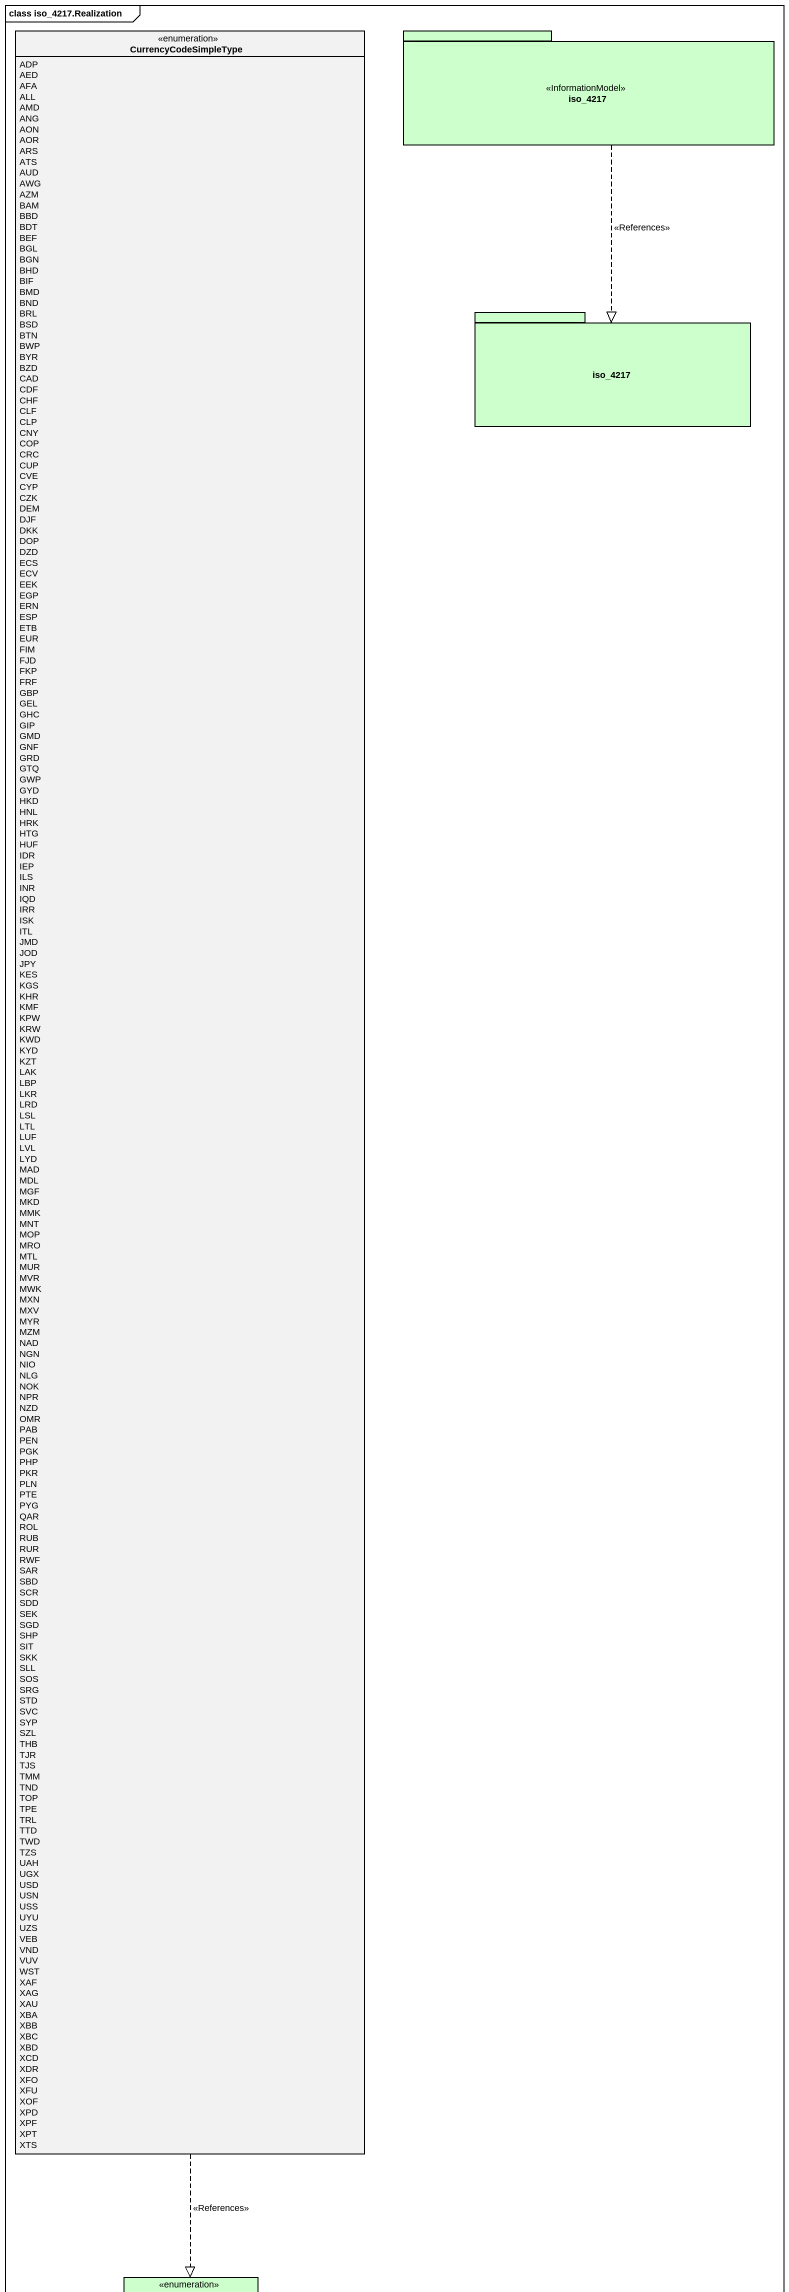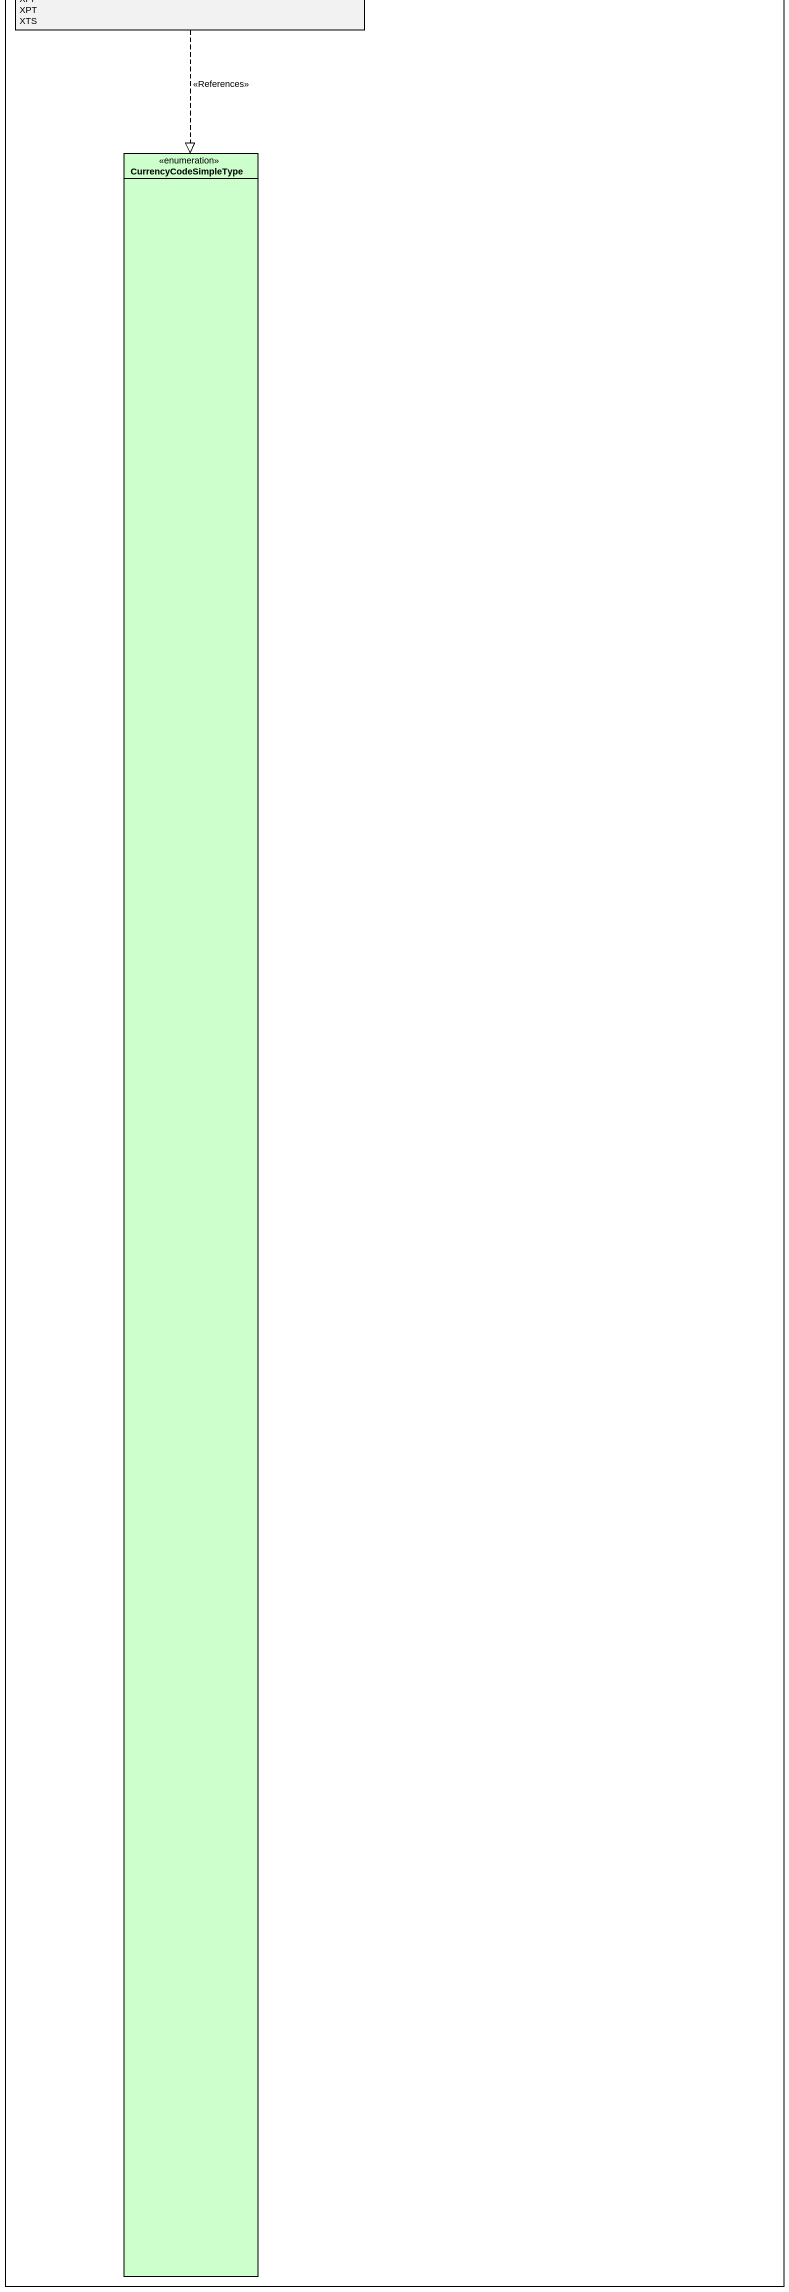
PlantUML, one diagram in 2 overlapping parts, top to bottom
@startuml
mainframe class iso_4217.Realization
hide circle
hide empty members
enum CurrencyCodeSimpleType {
  ADP
  AED
  AFA
  ALL
  AMD
  ANG
  AON
  AOR
  ARS
  ATS
  AUD
  AWG
  AZM
  BAM
  BBD
  BDT
  BEF
  BGL
  BGN
  BHD
  BIF
  BMD
  BND
  BRL
  BSD
  BTN
  BWP
  BYR
  BZD
  CAD
  CDF
  CHF
  CLF
  CLP
  CNY
  COP
  CRC
  CUP
  CVE
  CYP
  CZK
  DEM
  DJF
  DKK
  DOP
  DZD
  ECS
  ECV
  EEK
  EGP
  ERN
  ESP
  ETB
  EUR
  FIM
  FJD
  FKP
  FRF
  GBP
  GEL
  GHC
  GIP
  GMD
  GNF
  GRD
  GTQ
  GWP
  GYD
  HKD
  HNL
  HRK
  HTG
  HUF
  IDR
  IEP
  ILS
  INR
  IQD
  IRR
  ISK
  ITL
  JMD
  JOD
  JPY
  KES
  KGS
  KHR
  KMF
  KPW
  KRW
  KWD
  KYD
  KZT
  LAK
  LBP
  LKR
  LRD
  LSL
  LTL
  LUF
  LVL
  LYD
  MAD
  MDL
  MGF
  MKD
  MMK
  MNT
  MOP
  MRO
  MTL
  MUR
  MVR
  MWK
  MXN
  MXV
  MYR
  MZM
  NAD
  NGN
  NIO
  NLG
  NOK
  NPR
  NZD
  OMR
  PAB
  PEN
  PGK
  PHP
  PKR
  PLN
  PTE
  PYG
  QAR
  ROL
  RUB
  RUR
  RWF
  SAR
  SBD
  SCR
  SDD
  SEK
  SGD
  SHP
  SIT
  SKK
  SLL
  SOS
  SRG
  STD
  SVC
  SYP
  SZL
  THB
  TJR
  TJS
  TMM
  TND
  TOP
  TPE
  TRL
  TTD
  TWD
  TZS
  UAH
  UGX
  USD
  USN
  USS
  UYU
  UZS
  VEB
  VND
  VUV
  WST
  XAF
  XAG
  XAU
  XBA
  XBB
  XBC
  XBD
  XCD
  XDR
  XFO
  XFU
  XOF
  XPD
  XPF
  XPT
  XTS
}
package iso_4217 <<InformationModel>> #CCFFCC {
}
package "iso_4217" as iso_4217_2 #CCFFCC {
}
enum "CurrencyCodeSimpleType" as CurrencyCodeSimpleType_2 #CCFFCC
CurrencyCodeSimpleType ..|> CurrencyCodeSimpleType_2 : <<References>>
iso_4217 ..|> iso_4217_2 : <<References>>
@enduml
